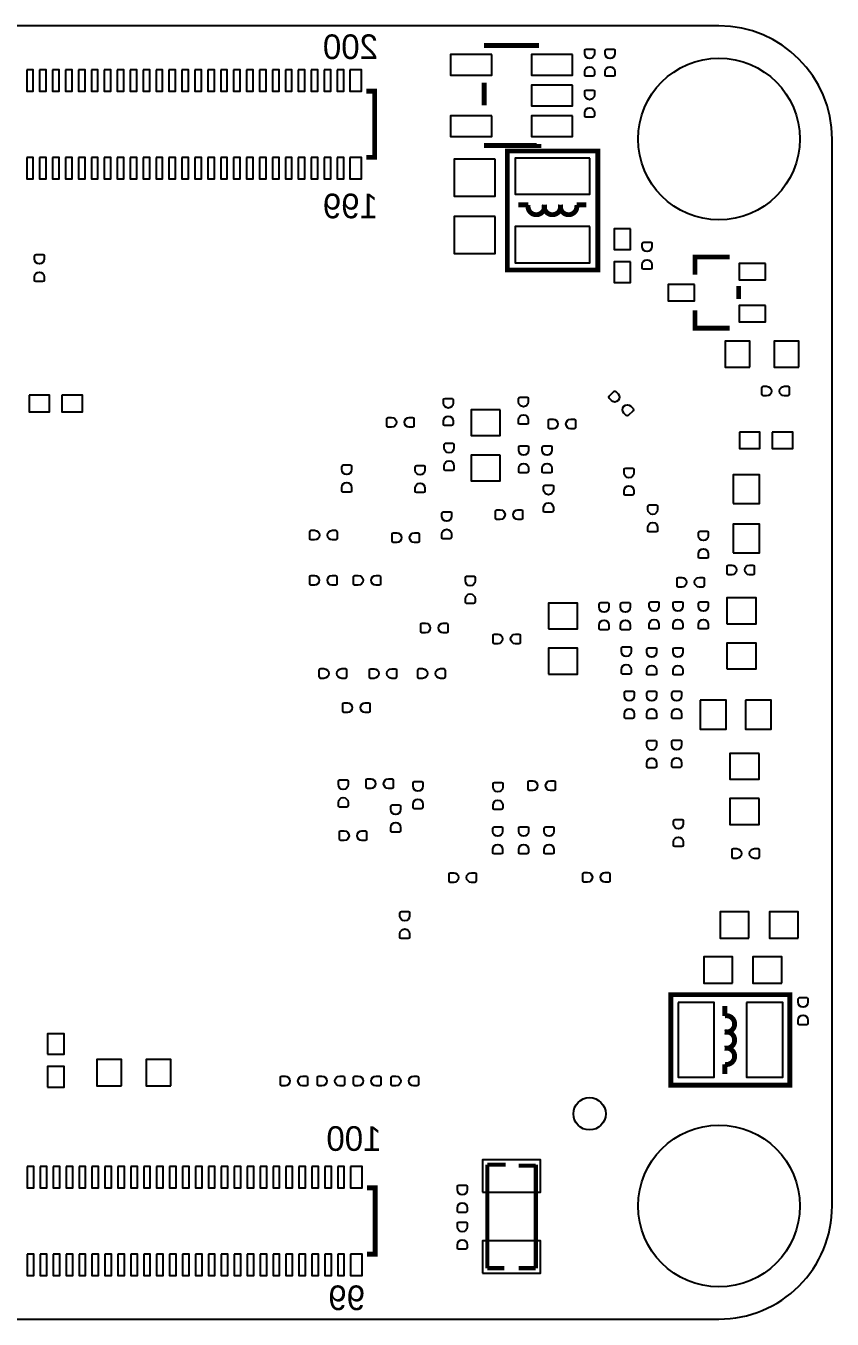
# Model space of a CAD drawing. Extents: x -169 to 241, y -96 to 191.
# Drawn here: x 30.06 to 55, y 0 to 40 of the extents above; entities that cross this region are included whole.
import ezdxf

# ---------------------------------------------------------------- set-up
doc = ezdxf.new("R2010")
doc.units = 0
for name, color, linetype in [('BG_OUTLINE', 2, 'CONTINUOUS'), ('PG_SILKSCREEN_BOTTOM', 3, 'CONTINUOUS'), ('PIN_BOTTOM', 4, 'CONTINUOUS')]:
    doc.layers.add(name, color=color, linetype=linetype)

msp = doc.modelspace()

# ---------------------------------------------------------------- linework, layer by layer
at = {"layer": 'BG_OUTLINE'}
msp.add_lwpolyline([(55.00116, 36.4998, 0.414173), (51.50104, 39.99992), (3.50012, 39.99992, 0.414234), (0, 36.4998), (0, 3.49758, 0.414214), (3.50012, 0), (51.50104, 0, 0.414214), (55.00116, 3.49758)], format="xyb", close=True, dxfattribs=at)
at = {"layer": 'PG_SILKSCREEN_BOTTOM'}
for points, const_width in [([(44.235116, 39.395908), (45.934884, 39.395908)], 0.1524), ([(40.59047, 37.983414), (40.850566, 37.983414), (40.850566, 35.933634), (40.59047, 35.933634)], 0.1524), ([(44.235116, 37.546026), (44.235116, 38.24605)], 0.1524), ([(45.934884, 36.345876), (45.934884, 36.296092), (44.235116, 36.296092)], 0.1524), ([(51.83505, 32.850074), (50.760122, 32.850074), (50.760122, 32.29991)], 0.1524), ([(52.109878, 31.550102), (52.109878, 31.949898)], 0.1524), ([(51.83505, 30.649926), (50.760122, 30.649926), (50.760122, 31.20009)], 0.1524), ([(44.334938, 1.575054), (44.334938, 4.774946)], 0.127), ([(44.334938, 4.774946), (44.904914, 4.774946)], 0.127), ([(45.835062, 4.744974), (45.304202, 4.744974)], 0.127), ([(45.835062, 4.774946), (45.835062, 1.575054)], 0.127), ([(40.609012, 4.061206), (40.869108, 4.061206), (40.869108, 2.011426), (40.609012, 2.011426)], 0.1524), ([(44.334938, 1.575054), (44.865544, 1.575054)], 0.127), ([(45.835062, 1.575054), (45.304202, 1.575054)], 0.127)]:
    msp.add_lwpolyline(points, dxfattribs=dict(at, const_width=const_width))
at = {"layer": 'PG_SILKSCREEN_BOTTOM', "const_width": 0.1524}
for points in [[(44.954952, 32.450024), (44.954952, 36.129976), (47.755048, 36.129976), (47.755048, 32.450024)], [(53.694076, 7.235952), (50.014124, 7.235952), (50.014124, 10.036048), (53.694076, 10.036048)]]:
    msp.add_lwpolyline(points, close=True, dxfattribs=at)
for points in [[(46.099476, 34.46399, -1.219209), (45.59935, 34.46399), (45.299376, 34.46399)], [(46.099476, 34.46399, 1.220343), (46.599348, 34.46399)], [(46.599348, 34.46399, 1.219209), (47.099474, 34.46399), (47.399448, 34.46399)], [(51.68011, 8.880348, 1.219209), (51.68011, 9.380474), (51.68011, 9.680448)], [(51.68011, 8.380476, 1.220343), (51.68011, 8.880348)], [(51.68011, 8.380476, -1.219209), (51.68011, 7.88035), (51.68011, 7.580376)]]:
    msp.add_lwpolyline(points, format="xyb", dxfattribs=at)
at = {"layer": 'PIN_BOTTOM'}
for points in [[(47.347886, 39.137082), (47.347886, 39.238682, -0.375524), (47.3964, 39.2811), (47.6123, 39.2811, -0.365201), (47.648114, 39.238682), (47.648114, 39.137082, -0.999502)], [(47.982886, 39.137082), (47.982886, 39.238682, -0.375524), (48.0314, 39.2811), (48.2473, 39.2811, -0.365201), (48.283114, 39.238682), (48.283114, 39.137082, -0.999502)], [(47.648114, 38.586918), (47.648114, 38.485318, -0.375524), (47.5996, 38.4429), (47.3837, 38.4429, -0.365201), (47.347886, 38.485318), (47.347886, 38.586918, -0.999502)], [(48.283114, 38.586918), (48.283114, 38.485318, -0.375524), (48.2346, 38.4429), (48.0187, 38.4429, -0.365201), (47.982886, 38.485318), (47.982886, 38.586918, -0.999502)], [(47.347886, 37.867082), (47.347886, 37.968682, -0.375524), (47.3964, 38.0111), (47.6123, 38.0111, -0.365201), (47.648114, 37.968682), (47.648114, 37.867082, -0.999502)], [(47.648114, 37.316918), (47.648114, 37.215318, -0.375524), (47.5996, 37.1729), (47.3837, 37.1729, -0.365201), (47.347886, 37.215318), (47.347886, 37.316918, -0.999502)], [(49.125886, 33.168082), (49.125886, 33.269682, -0.375524), (49.1744, 33.3121), (49.3903, 33.3121, -0.365201), (49.426114, 33.269682), (49.426114, 33.168082, -0.999502)], [(30.329886, 32.787082), (30.329886, 32.888682, -0.375524), (30.3784, 32.9311), (30.5943, 32.9311, -0.365201), (30.630114, 32.888682), (30.630114, 32.787082, -0.999502)], [(49.426114, 32.617918), (49.426114, 32.516318, -0.375524), (49.3776, 32.4739), (49.1617, 32.4739, -0.365201), (49.125886, 32.516318), (49.125886, 32.617918, -0.999502)], [(30.630114, 32.236918), (30.630114, 32.135318, -0.375524), (30.5816, 32.0929), (30.3657, 32.0929, -0.365201), (30.329886, 32.135318), (30.329886, 32.236918, -0.999502)], [(52.975764, 28.55214), (52.874164, 28.55214, -0.375524), (52.831746, 28.600654), (52.831746, 28.816554, -0.365201), (52.874164, 28.852368), (52.975764, 28.852368, -0.999502)], [(53.525928, 28.852368), (53.627528, 28.852368, -0.375524), (53.669946, 28.803854), (53.669946, 28.587954, -0.365201), (53.627528, 28.55214), (53.525928, 28.55214, -0.999502)], [(42.979086, 28.329636), (42.979086, 28.431236, -0.375524), (43.0276, 28.473654), (43.2435, 28.473654, -0.365201), (43.279314, 28.431236), (43.279314, 28.329636, -0.999502)], [(45.302932, 28.371546), (45.302932, 28.473146, -0.375524), (45.351446, 28.515564), (45.567346, 28.515564, -0.365201), (45.60316, 28.473146), (45.60316, 28.371546, -0.999502)], [(48.172878, 28.4099), (48.100996, 28.481528, -0.377036), (48.105314, 28.546044), (48.257968, 28.698698, -0.365463), (48.31334, 28.693872), (48.384968, 28.62199, -0.999537)], [(48.77435, 28.232608), (48.846232, 28.16098, -0.377036), (48.841914, 28.096464), (48.68926, 27.94381, -0.365463), (48.633888, 27.948636), (48.56226, 28.020518, -0.999537)], [(41.373044, 27.589734), (41.271444, 27.589734, -0.375524), (41.229026, 27.638248), (41.229026, 27.854148, -0.365201), (41.271444, 27.889962), (41.373044, 27.889962, -0.999502)], [(41.923208, 27.889962), (42.024808, 27.889962, -0.375524), (42.067226, 27.841448), (42.067226, 27.625548, -0.365201), (42.024808, 27.589734), (41.923208, 27.589734, -0.999502)], [(43.279314, 27.779472), (43.279314, 27.677872, -0.375524), (43.2308, 27.635454), (43.0149, 27.635454, -0.365201), (42.979086, 27.677872), (42.979086, 27.779472, -0.999502)], [(45.60316, 27.821382), (45.60316, 27.719782, -0.375524), (45.554646, 27.677364), (45.338746, 27.677364, -0.365201), (45.302932, 27.719782), (45.302932, 27.821382, -0.999502)], [(46.367954, 27.535886), (46.266354, 27.535886, -0.375524), (46.223936, 27.5844), (46.223936, 27.8003, -0.365201), (46.266354, 27.836114), (46.367954, 27.836114, -0.999502)], [(46.918118, 27.836114), (47.019718, 27.836114, -0.375524), (47.062136, 27.7876), (47.062136, 27.5717, -0.365201), (47.019718, 27.535886), (46.918118, 27.535886, -0.999502)], [(43.004232, 26.945336), (43.004232, 27.046936, -0.375524), (43.052746, 27.089354), (43.268646, 27.089354, -0.365201), (43.30446, 27.046936), (43.30446, 26.945336, -0.999502)], [(45.306996, 26.869136), (45.306996, 26.970736, -0.375524), (45.35551, 27.013154), (45.57141, 27.013154, -0.365201), (45.607224, 26.970736), (45.607224, 26.869136, -0.999502)], [(46.033182, 26.869136), (46.033182, 26.970736, -0.375524), (46.081696, 27.013154), (46.297596, 27.013154, -0.365201), (46.33341, 26.970736), (46.33341, 26.869136, -0.999502)], [(39.837868, 26.274522), (39.837868, 26.376122, -0.375524), (39.886382, 26.41854), (40.102282, 26.41854, -0.365201), (40.138096, 26.376122), (40.138096, 26.274522, -0.999502)], [(42.106596, 26.259536), (42.106596, 26.361136, -0.375524), (42.15511, 26.403554), (42.37101, 26.403554, -0.365201), (42.406824, 26.361136), (42.406824, 26.259536, -0.999502)], [(43.30446, 26.395172), (43.30446, 26.293572, -0.375524), (43.255946, 26.251154), (43.040046, 26.251154, -0.365201), (43.004232, 26.293572), (43.004232, 26.395172, -0.999502)], [(45.607224, 26.318972), (45.607224, 26.217372, -0.375524), (45.55871, 26.174954), (45.34281, 26.174954, -0.365201), (45.306996, 26.217372), (45.306996, 26.318972, -0.999502)], [(46.33341, 26.318972), (46.33341, 26.217372, -0.375524), (46.284896, 26.174954), (46.068996, 26.174954, -0.365201), (46.033182, 26.217372), (46.033182, 26.318972, -0.999502)], [(48.566832, 26.174446), (48.566832, 26.276046, -0.375524), (48.615346, 26.318464), (48.831246, 26.318464, -0.365201), (48.86706, 26.276046), (48.86706, 26.174446, -0.999502)], [(40.138096, 25.724358), (40.138096, 25.622758, -0.375524), (40.089582, 25.58034), (39.873682, 25.58034, -0.365201), (39.837868, 25.622758), (39.837868, 25.724358, -0.999502)], [(42.406824, 25.709372), (42.406824, 25.607772, -0.375524), (42.35831, 25.565354), (42.14241, 25.565354, -0.365201), (42.106596, 25.607772), (42.106596, 25.709372, -0.999502)], [(46.077632, 25.649936), (46.077632, 25.751536, -0.375524), (46.126146, 25.793954), (46.342046, 25.793954, -0.365201), (46.37786, 25.751536), (46.37786, 25.649936, -0.999502)], [(48.86706, 25.624282), (48.86706, 25.522682, -0.375524), (48.818546, 25.480264), (48.602646, 25.480264, -0.365201), (48.566832, 25.522682), (48.566832, 25.624282, -0.999502)], [(46.37786, 25.099772), (46.37786, 24.998172, -0.375524), (46.329346, 24.955754), (46.113446, 24.955754, -0.365201), (46.077632, 24.998172), (46.077632, 25.099772, -0.999502)], [(42.928032, 24.828246), (42.928032, 24.929846, -0.375524), (42.976546, 24.972264), (43.192446, 24.972264, -0.365201), (43.22826, 24.929846), (43.22826, 24.828246, -0.999502)], [(44.733464, 24.73325), (44.631864, 24.73325, -0.375524), (44.589446, 24.781764), (44.589446, 24.997664, -0.365201), (44.631864, 25.033478), (44.733464, 25.033478, -0.999502)], [(45.283628, 25.033478), (45.385228, 25.033478, -0.375524), (45.427646, 24.984964), (45.427646, 24.769064, -0.365201), (45.385228, 24.73325), (45.283628, 24.73325, -0.999502)], [(49.303432, 25.040336), (49.303432, 25.141936, -0.375524), (49.351946, 25.184354), (49.567846, 25.184354, -0.365201), (49.60366, 25.141936), (49.60366, 25.040336, -0.999502)], [(43.22826, 24.278082), (43.22826, 24.176482, -0.375524), (43.179746, 24.134064), (42.963846, 24.134064, -0.365201), (42.928032, 24.176482), (42.928032, 24.278082, -0.999502)], [(49.60366, 24.490172), (49.60366, 24.388572, -0.375524), (49.555146, 24.346154), (49.339246, 24.346154, -0.365201), (49.303432, 24.388572), (49.303432, 24.490172, -0.999502)], [(38.993064, 24.09825), (38.891464, 24.09825, -0.375524), (38.849046, 24.146764), (38.849046, 24.362664, -0.365201), (38.891464, 24.398478), (38.993064, 24.398478, -0.999502)], [(39.543228, 24.398478), (39.644828, 24.398478, -0.375524), (39.687246, 24.349964), (39.687246, 24.134064, -0.365201), (39.644828, 24.09825), (39.543228, 24.09825, -0.999502)], [(41.533318, 24.020272), (41.431718, 24.020272, -0.375524), (41.3893, 24.068786), (41.3893, 24.284686, -0.365201), (41.431718, 24.3205), (41.533318, 24.3205, -0.999502)], [(42.083482, 24.3205), (42.185082, 24.3205, -0.375524), (42.2275, 24.271986), (42.2275, 24.056086, -0.365201), (42.185082, 24.020272), (42.083482, 24.020272, -0.999502)], [(50.869596, 24.227536), (50.869596, 24.329136, -0.375524), (50.91811, 24.371554), (51.13401, 24.371554, -0.365201), (51.169824, 24.329136), (51.169824, 24.227536, -0.999502)], [(51.169824, 23.677372), (51.169824, 23.575772, -0.375524), (51.12131, 23.533354), (50.90541, 23.533354, -0.365201), (50.869596, 23.575772), (50.869596, 23.677372, -0.999502)], [(51.896518, 23.02383), (51.794918, 23.02383, -0.375524), (51.7525, 23.072344), (51.7525, 23.288244, -0.365201), (51.794918, 23.324058), (51.896518, 23.324058, -0.999502)], [(52.446682, 23.324058), (52.548282, 23.324058, -0.375524), (52.5907, 23.275544), (52.5907, 23.059644, -0.365201), (52.548282, 23.02383), (52.446682, 23.02383, -0.999502)], [(38.987222, 22.701504), (38.885622, 22.701504, -0.375524), (38.843204, 22.750018), (38.843204, 22.965918, -0.365201), (38.885622, 23.001732), (38.987222, 23.001732, -0.999502)], [(39.537386, 23.001732), (39.638986, 23.001732, -0.375524), (39.681404, 22.953218), (39.681404, 22.737318, -0.365201), (39.638986, 22.701504), (39.537386, 22.701504, -0.999502)], [(40.342312, 22.701504), (40.240712, 22.701504, -0.375524), (40.198294, 22.750018), (40.198294, 22.965918, -0.365201), (40.240712, 23.001732), (40.342312, 23.001732, -0.999502)], [(40.892476, 23.001732), (40.994076, 23.001732, -0.375524), (41.036494, 22.953218), (41.036494, 22.737318, -0.365201), (40.994076, 22.701504), (40.892476, 22.701504, -0.999502)], [(43.655996, 22.830536), (43.655996, 22.932136, -0.375524), (43.70451, 22.974554), (43.92041, 22.974554, -0.365201), (43.956224, 22.932136), (43.956224, 22.830536, -0.999502)], [(50.347118, 22.64283), (50.245518, 22.64283, -0.375524), (50.2031, 22.691344), (50.2031, 22.907244, -0.365201), (50.245518, 22.943058), (50.347118, 22.943058, -0.999502)], [(50.897282, 22.943058), (50.998882, 22.943058, -0.375524), (51.0413, 22.894544), (51.0413, 22.678644, -0.365201), (50.998882, 22.64283), (50.897282, 22.64283, -0.999502)], [(43.956224, 22.280372), (43.956224, 22.178772, -0.375524), (43.90771, 22.136354), (43.69181, 22.136354, -0.365201), (43.655996, 22.178772), (43.655996, 22.280372, -0.999502)], [(47.796196, 22.017736), (47.796196, 22.119336, -0.375524), (47.84471, 22.161754), (48.06061, 22.161754, -0.365201), (48.096424, 22.119336), (48.096424, 22.017736, -0.999502)], [(48.456596, 22.017736), (48.456596, 22.119336, -0.375524), (48.50511, 22.161754), (48.72101, 22.161754, -0.365201), (48.756824, 22.119336), (48.756824, 22.017736, -0.999502)], [(49.345596, 22.043136), (49.345596, 22.144736, -0.375524), (49.39411, 22.187154), (49.61001, 22.187154, -0.365201), (49.645824, 22.144736), (49.645824, 22.043136, -0.999502)], [(50.082196, 22.043136), (50.082196, 22.144736, -0.375524), (50.13071, 22.187154), (50.34661, 22.187154, -0.365201), (50.382424, 22.144736), (50.382424, 22.043136, -0.999502)], [(50.869596, 22.043136), (50.869596, 22.144736, -0.375524), (50.91811, 22.187154), (51.13401, 22.187154, -0.365201), (51.169824, 22.144736), (51.169824, 22.043136, -0.999502)], [(48.096424, 21.467572), (48.096424, 21.365972, -0.375524), (48.04791, 21.323554), (47.83201, 21.323554, -0.365201), (47.796196, 21.365972), (47.796196, 21.467572, -0.999502)], [(48.756824, 21.467572), (48.756824, 21.365972, -0.375524), (48.70831, 21.323554), (48.49241, 21.323554, -0.365201), (48.456596, 21.365972), (48.456596, 21.467572, -0.999502)], [(49.645824, 21.492972), (49.645824, 21.391372, -0.375524), (49.59731, 21.348954), (49.38141, 21.348954, -0.365201), (49.345596, 21.391372), (49.345596, 21.492972, -0.999502)], [(50.382424, 21.492972), (50.382424, 21.391372, -0.375524), (50.33391, 21.348954), (50.11801, 21.348954, -0.365201), (50.082196, 21.391372), (50.082196, 21.492972, -0.999502)], [(51.169824, 21.492972), (51.169824, 21.391372, -0.375524), (51.12131, 21.348954), (50.90541, 21.348954, -0.365201), (50.869596, 21.391372), (50.869596, 21.492972, -0.999502)], [(42.422064, 21.22678), (42.320464, 21.22678, -0.375524), (42.278046, 21.275294), (42.278046, 21.491194, -0.365201), (42.320464, 21.527008), (42.422064, 21.527008, -0.999502)], [(42.972228, 21.527008), (43.073828, 21.527008, -0.375524), (43.116246, 21.478494), (43.116246, 21.262594, -0.365201), (43.073828, 21.22678), (42.972228, 21.22678, -0.999502)], [(44.657518, 20.89023), (44.555918, 20.89023, -0.375524), (44.5135, 20.938744), (44.5135, 21.154644, -0.365201), (44.555918, 21.190458), (44.657518, 21.190458, -0.999502)], [(45.207682, 21.190458), (45.309282, 21.190458, -0.375524), (45.3517, 21.141944), (45.3517, 20.926044, -0.365201), (45.309282, 20.89023), (45.207682, 20.89023, -0.999502)], [(48.481996, 20.646136), (48.481996, 20.747736, -0.375524), (48.53051, 20.790154), (48.74641, 20.790154, -0.365201), (48.782224, 20.747736), (48.782224, 20.646136, -0.999502)], [(49.269396, 20.620736), (49.269396, 20.722336, -0.375524), (49.31791, 20.764754), (49.53381, 20.764754, -0.365201), (49.569624, 20.722336), (49.569624, 20.620736, -0.999502)], [(50.082196, 20.620736), (50.082196, 20.722336, -0.375524), (50.13071, 20.764754), (50.34661, 20.764754, -0.365201), (50.382424, 20.722336), (50.382424, 20.620736, -0.999502)], [(39.282624, 19.81835), (39.181024, 19.81835, -0.375524), (39.138606, 19.866864), (39.138606, 20.082764, -0.365201), (39.181024, 20.118578), (39.282624, 20.118578, -0.999502)], [(39.832788, 20.118578), (39.934388, 20.118578, -0.375524), (39.976806, 20.070064), (39.976806, 19.854164, -0.365201), (39.934388, 19.81835), (39.832788, 19.81835, -0.999502)], [(40.830754, 19.818096), (40.729154, 19.818096, -0.375524), (40.686736, 19.86661), (40.686736, 20.08251, -0.365201), (40.729154, 20.118324), (40.830754, 20.118324, -0.999502)], [(41.380918, 20.118324), (41.482518, 20.118324, -0.375524), (41.524936, 20.06981), (41.524936, 19.85391, -0.365201), (41.482518, 19.818096), (41.380918, 19.818096, -0.999502)], [(42.333164, 19.81835), (42.231564, 19.81835, -0.375524), (42.189146, 19.866864), (42.189146, 20.082764, -0.365201), (42.231564, 20.118578), (42.333164, 20.118578, -0.999502)], [(42.883328, 20.118578), (42.984928, 20.118578, -0.375524), (43.027346, 20.070064), (43.027346, 19.854164, -0.365201), (42.984928, 19.81835), (42.883328, 19.81835, -0.999502)], [(48.782224, 20.095972), (48.782224, 19.994372, -0.375524), (48.73371, 19.951954), (48.51781, 19.951954, -0.365201), (48.481996, 19.994372), (48.481996, 20.095972, -0.999502)], [(49.569624, 20.070572), (49.569624, 19.968972, -0.375524), (49.52111, 19.926554), (49.30521, 19.926554, -0.365201), (49.269396, 19.968972), (49.269396, 20.070572, -0.999502)], [(50.382424, 20.070572), (50.382424, 19.968972, -0.375524), (50.33391, 19.926554), (50.11801, 19.926554, -0.365201), (50.082196, 19.968972), (50.082196, 20.070572, -0.999502)], [(48.575722, 19.274282), (48.575722, 19.375882, -0.375524), (48.624236, 19.4183), (48.840136, 19.4183, -0.365201), (48.87595, 19.375882), (48.87595, 19.274282, -0.999502)], [(49.269396, 19.274282), (49.269396, 19.375882, -0.375524), (49.31791, 19.4183), (49.53381, 19.4183, -0.365201), (49.569624, 19.375882), (49.569624, 19.274282, -0.999502)], [(50.044096, 19.274282), (50.044096, 19.375882, -0.375524), (50.09261, 19.4183), (50.30851, 19.4183, -0.365201), (50.344324, 19.375882), (50.344324, 19.274282, -0.999502)], [(40.009064, 18.76425), (39.907464, 18.76425, -0.375524), (39.865046, 18.812764), (39.865046, 19.028664, -0.365201), (39.907464, 19.064478), (40.009064, 19.064478, -0.999502)], [(40.559228, 19.064478), (40.660828, 19.064478, -0.375524), (40.703246, 19.015964), (40.703246, 18.800064, -0.365201), (40.660828, 18.76425), (40.559228, 18.76425, -0.999502)], [(48.87595, 18.724118), (48.87595, 18.622518, -0.375524), (48.827436, 18.5801), (48.611536, 18.5801, -0.365201), (48.575722, 18.622518), (48.575722, 18.724118, -0.999502)], [(49.569624, 18.724118), (49.569624, 18.622518, -0.375524), (49.52111, 18.5801), (49.30521, 18.5801, -0.365201), (49.269396, 18.622518), (49.269396, 18.724118, -0.999502)], [(50.344324, 18.724118), (50.344324, 18.622518, -0.375524), (50.29581, 18.5801), (50.07991, 18.5801, -0.365201), (50.044096, 18.622518), (50.044096, 18.724118, -0.999502)], [(49.269396, 17.750536), (49.269396, 17.852136, -0.375524), (49.31791, 17.894554), (49.53381, 17.894554, -0.365201), (49.569624, 17.852136), (49.569624, 17.750536, -0.999502)], [(50.040286, 17.759426), (50.040286, 17.861026, -0.375524), (50.0888, 17.903444), (50.3047, 17.903444, -0.365201), (50.340514, 17.861026), (50.340514, 17.759426, -0.999502)], [(49.569624, 17.200372), (49.569624, 17.098772, -0.375524), (49.52111, 17.056354), (49.30521, 17.056354, -0.365201), (49.269396, 17.098772), (49.269396, 17.200372, -0.999502)], [(50.340514, 17.209262), (50.340514, 17.107662, -0.375524), (50.292, 17.065244), (50.0761, 17.065244, -0.365201), (50.040286, 17.107662), (50.040286, 17.209262, -0.999502)], [(39.727632, 16.531336), (39.727632, 16.632936, -0.375524), (39.776146, 16.675354), (39.992046, 16.675354, -0.365201), (40.02786, 16.632936), (40.02786, 16.531336, -0.999502)], [(40.729154, 16.410686), (40.627554, 16.410686, -0.375524), (40.585136, 16.4592), (40.585136, 16.6751, -0.365201), (40.627554, 16.710914), (40.729154, 16.710914, -0.999502)], [(41.279318, 16.710914), (41.380918, 16.710914, -0.375524), (41.423336, 16.6624), (41.423336, 16.4465, -0.365201), (41.380918, 16.410686), (41.279318, 16.410686, -0.999502)], [(42.039032, 16.480536), (42.039032, 16.582136, -0.375524), (42.087546, 16.624554), (42.303446, 16.624554, -0.365201), (42.33926, 16.582136), (42.33926, 16.480536, -0.999502)], [(44.511722, 16.454882), (44.511722, 16.556482, -0.375524), (44.560236, 16.5989), (44.776136, 16.5989, -0.365201), (44.81195, 16.556482), (44.81195, 16.454882, -0.999502)], [(45.739304, 16.35125), (45.637704, 16.35125, -0.375524), (45.595286, 16.399764), (45.595286, 16.615664, -0.365201), (45.637704, 16.651478), (45.739304, 16.651478, -0.999502)], [(46.289468, 16.651478), (46.391068, 16.651478, -0.375524), (46.433486, 16.602964), (46.433486, 16.387064, -0.365201), (46.391068, 16.35125), (46.289468, 16.35125, -0.999502)], [(40.02786, 15.981172), (40.02786, 15.879572, -0.375524), (39.979346, 15.837154), (39.763446, 15.837154, -0.365201), (39.727632, 15.879572), (39.727632, 15.981172, -0.999502)], [(42.33926, 15.930372), (42.33926, 15.828772, -0.375524), (42.290746, 15.786354), (42.074846, 15.786354, -0.365201), (42.039032, 15.828772), (42.039032, 15.930372, -0.999502)], [(44.81195, 15.904718), (44.81195, 15.803118, -0.375524), (44.763436, 15.7607), (44.547536, 15.7607, -0.365201), (44.511722, 15.803118), (44.511722, 15.904718, -0.999502)], [(41.353232, 15.760446), (41.353232, 15.862046, -0.375524), (41.401746, 15.904464), (41.617646, 15.904464, -0.365201), (41.65346, 15.862046), (41.65346, 15.760446, -0.999502)], [(41.65346, 15.210282), (41.65346, 15.108682, -0.375524), (41.604946, 15.066264), (41.389046, 15.066264, -0.365201), (41.353232, 15.108682), (41.353232, 15.210282, -0.999502)], [(44.506896, 15.083536), (44.506896, 15.185136, -0.375524), (44.55541, 15.227554), (44.77131, 15.227554, -0.365201), (44.807124, 15.185136), (44.807124, 15.083536, -0.999502)], [(45.306996, 15.083536), (45.306996, 15.185136, -0.375524), (45.35551, 15.227554), (45.57141, 15.227554, -0.365201), (45.607224, 15.185136), (45.607224, 15.083536, -0.999502)], [(46.094396, 15.083536), (46.094396, 15.185136, -0.375524), (46.14291, 15.227554), (46.35881, 15.227554, -0.365201), (46.394624, 15.185136), (46.394624, 15.083536, -0.999502)], [(50.096928, 15.312136), (50.096928, 15.413736, -0.375524), (50.145442, 15.456154), (50.361342, 15.456154, -0.365201), (50.397156, 15.413736), (50.397156, 15.312136, -0.999502)], [(39.907464, 14.80185), (39.805864, 14.80185, -0.375524), (39.763446, 14.850364), (39.763446, 15.066264, -0.365201), (39.805864, 15.102078), (39.907464, 15.102078, -0.999502)], [(40.457628, 15.102078), (40.559228, 15.102078, -0.375524), (40.601646, 15.053564), (40.601646, 14.837664, -0.365201), (40.559228, 14.80185), (40.457628, 14.80185, -0.999502)], [(50.397156, 14.761972), (50.397156, 14.660372, -0.375524), (50.348642, 14.617954), (50.132742, 14.617954, -0.365201), (50.096928, 14.660372), (50.096928, 14.761972, -0.999502)], [(44.807124, 14.533372), (44.807124, 14.431772, -0.375524), (44.75861, 14.389354), (44.54271, 14.389354, -0.365201), (44.506896, 14.431772), (44.506896, 14.533372, -0.999502)], [(45.607224, 14.533372), (45.607224, 14.431772, -0.375524), (45.55871, 14.389354), (45.34281, 14.389354, -0.365201), (45.306996, 14.431772), (45.306996, 14.533372, -0.999502)], [(46.394624, 14.533372), (46.394624, 14.431772, -0.375524), (46.34611, 14.389354), (46.13021, 14.389354, -0.365201), (46.094396, 14.431772), (46.094396, 14.533372, -0.999502)], [(52.048664, 14.25194), (51.947064, 14.25194, -0.375524), (51.904646, 14.300454), (51.904646, 14.516354, -0.365201), (51.947064, 14.552168), (52.048664, 14.552168, -0.999502)], [(52.598828, 14.552168), (52.700428, 14.552168, -0.375524), (52.742846, 14.503654), (52.742846, 14.287754, -0.365201), (52.700428, 14.25194), (52.598828, 14.25194, -0.999502)], [(43.294808, 13.507974), (43.193208, 13.507974, -0.375524), (43.15079, 13.556488), (43.15079, 13.772388, -0.365201), (43.193208, 13.808202), (43.294808, 13.808202, -0.999502)], [(43.844972, 13.808202), (43.946572, 13.808202, -0.375524), (43.98899, 13.759688), (43.98899, 13.543788, -0.365201), (43.946572, 13.507974), (43.844972, 13.507974, -0.999502)], [(47.434754, 13.515086), (47.333154, 13.515086, -0.375524), (47.290736, 13.5636), (47.290736, 13.7795, -0.365201), (47.333154, 13.815314), (47.434754, 13.815314, -0.999502)], [(47.984918, 13.815314), (48.086518, 13.815314, -0.375524), (48.128936, 13.7668), (48.128936, 13.5509, -0.365201), (48.086518, 13.515086), (47.984918, 13.515086, -0.999502)], [(41.632632, 12.467336), (41.632632, 12.568936, -0.375524), (41.681146, 12.611354), (41.897046, 12.611354, -0.365201), (41.93286, 12.568936), (41.93286, 12.467336, -0.999502)], [(41.93286, 11.917172), (41.93286, 11.815572, -0.375524), (41.884346, 11.773154), (41.668446, 11.773154, -0.365201), (41.632632, 11.815572), (41.632632, 11.917172, -0.999502)], [(53.951886, 9.800082), (53.951886, 9.901682, -0.375524), (54.0004, 9.9441), (54.2163, 9.9441, -0.365201), (54.252114, 9.901682), (54.252114, 9.800082, -0.999502)], [(54.252114, 9.249918), (54.252114, 9.148318, -0.375524), (54.2036, 9.1059), (53.9877, 9.1059, -0.365201), (53.951886, 9.148318), (53.951886, 9.249918, -0.999502)], [(38.078918, 7.215886), (37.977318, 7.215886, -0.375524), (37.9349, 7.2644), (37.9349, 7.4803, -0.365201), (37.977318, 7.516114), (38.078918, 7.516114, -0.999502)], [(38.629082, 7.516114), (38.730682, 7.516114, -0.375524), (38.7731, 7.4676), (38.7731, 7.2517, -0.365201), (38.730682, 7.215886), (38.629082, 7.215886, -0.999502)], [(39.221918, 7.215886), (39.120318, 7.215886, -0.375524), (39.0779, 7.2644), (39.0779, 7.4803, -0.365201), (39.120318, 7.516114), (39.221918, 7.516114, -0.999502)], [(39.772082, 7.516114), (39.873682, 7.516114, -0.375524), (39.9161, 7.4676), (39.9161, 7.2517, -0.365201), (39.873682, 7.215886), (39.772082, 7.215886, -0.999502)], [(40.343836, 7.215886), (40.242236, 7.215886, -0.375524), (40.199818, 7.2644), (40.199818, 7.4803, -0.365201), (40.242236, 7.516114), (40.343836, 7.516114, -0.999502)], [(40.894, 7.516114), (40.9956, 7.516114, -0.375524), (41.038018, 7.4676), (41.038018, 7.2517, -0.365201), (40.9956, 7.215886), (40.894, 7.215886, -0.999502)], [(41.507918, 7.215886), (41.406318, 7.215886, -0.375524), (41.3639, 7.2644), (41.3639, 7.4803, -0.365201), (41.406318, 7.516114), (41.507918, 7.516114, -0.999502)], [(42.058082, 7.516114), (42.159682, 7.516114, -0.375524), (42.2021, 7.4676), (42.2021, 7.2517, -0.365201), (42.159682, 7.215886), (42.058082, 7.215886, -0.999502)], [(43.410886, 3.996182), (43.410886, 4.097782, -0.375524), (43.4594, 4.1402), (43.6753, 4.1402, -0.365201), (43.711114, 4.097782), (43.711114, 3.996182, -0.999502)], [(43.711114, 3.446018), (43.711114, 3.344418, -0.375524), (43.6626, 3.302), (43.4467, 3.302, -0.365201), (43.410886, 3.344418), (43.410886, 3.446018, -0.999502)], [(43.410886, 2.853182), (43.410886, 2.954782, -0.375524), (43.4594, 2.9972), (43.6753, 2.9972, -0.365201), (43.711114, 2.954782), (43.711114, 2.853182, -0.999502)], [(43.711114, 2.303018), (43.711114, 2.201418, -0.375524), (43.6626, 2.159), (43.4467, 2.159, -0.365201), (43.410886, 2.201418), (43.410886, 2.303018, -0.999502)]]:
    msp.add_lwpolyline(points, format="xyb", close=True, dxfattribs=at)
for points in [[(44.470066, 39.11346), (43.200066, 39.11346), (43.200066, 38.47846), (44.470066, 38.47846)], [(46.969934, 39.11346), (45.699934, 39.11346), (45.699934, 38.47846), (46.969934, 38.47846)], [(30.08884, 38.643814), (30.08884, 37.983414), (30.29204, 37.983414), (30.29204, 38.643814)], [(30.48889, 38.643814), (30.48889, 37.983414), (30.69209, 37.983414), (30.69209, 38.643814)], [(30.88894, 38.643814), (30.88894, 37.983414), (31.09214, 37.983414), (31.09214, 38.643814)], [(31.28899, 38.643814), (31.28899, 37.983414), (31.49219, 37.983414), (31.49219, 38.643814)], [(31.68904, 38.643814), (31.68904, 37.983414), (31.89224, 37.983414), (31.89224, 38.643814)], [(32.088836, 38.643814), (32.088836, 37.983414), (32.292036, 37.983414), (32.292036, 38.643814)], [(32.488886, 38.643814), (32.488886, 37.983414), (32.692086, 37.983414), (32.692086, 38.643814)], [(32.888936, 38.643814), (32.888936, 37.983414), (33.092136, 37.983414), (33.092136, 38.643814)], [(33.288986, 38.643814), (33.288986, 37.983414), (33.492186, 37.983414), (33.492186, 38.643814)], [(33.689036, 38.643814), (33.689036, 37.983414), (33.892236, 37.983414), (33.892236, 38.643814)], [(34.088832, 38.643814), (34.088832, 37.983414), (34.292032, 37.983414), (34.292032, 38.643814)], [(34.488882, 38.643814), (34.488882, 37.983414), (34.692082, 37.983414), (34.692082, 38.643814)], [(34.888932, 38.643814), (34.888932, 37.983414), (35.092132, 37.983414), (35.092132, 38.643814)], [(35.288982, 38.643814), (35.288982, 37.983414), (35.492182, 37.983414), (35.492182, 38.643814)], [(35.689032, 38.643814), (35.689032, 37.983414), (35.892232, 37.983414), (35.892232, 38.643814)], [(36.088828, 38.643814), (36.088828, 37.983414), (36.292028, 37.983414), (36.292028, 38.643814)], [(36.488878, 38.643814), (36.488878, 37.983414), (36.692078, 37.983414), (36.692078, 38.643814)], [(36.888928, 38.643814), (36.888928, 37.983414), (37.092128, 37.983414), (37.092128, 38.643814)], [(37.288978, 38.643814), (37.288978, 37.983414), (37.492178, 37.983414), (37.492178, 38.643814)], [(37.689028, 38.643814), (37.689028, 37.983414), (37.892228, 37.983414), (37.892228, 38.643814)], [(38.088824, 38.643814), (38.088824, 37.983414), (38.292024, 37.983414), (38.292024, 38.643814)], [(38.488874, 38.643814), (38.488874, 37.983414), (38.692074, 37.983414), (38.692074, 38.643814)], [(38.888924, 38.643814), (38.888924, 37.983414), (39.092124, 37.983414), (39.092124, 38.643814)], [(39.288974, 38.643814), (39.288974, 37.983414), (39.492174, 37.983414), (39.492174, 38.643814)], [(39.689024, 38.643814), (39.689024, 37.983414), (39.892224, 37.983414), (39.892224, 38.643814)], [(40.087804, 38.643814), (40.087804, 37.983414), (40.443404, 37.983414), (40.443404, 38.643814)], [(46.969934, 38.1635), (45.699934, 38.1635), (45.699934, 37.5285), (46.969934, 37.5285)], [(44.470066, 37.21354), (43.200066, 37.21354), (43.200066, 36.57854), (44.470066, 36.57854)], [(46.969934, 37.21354), (45.699934, 37.21354), (45.699934, 36.57854), (46.969934, 36.57854)], [(30.08884, 35.933634), (30.08884, 35.273234), (30.29204, 35.273234), (30.29204, 35.933634)], [(30.48889, 35.933634), (30.48889, 35.273234), (30.69209, 35.273234), (30.69209, 35.933634)], [(30.88894, 35.933634), (30.88894, 35.273234), (31.09214, 35.273234), (31.09214, 35.933634)], [(31.28899, 35.933634), (31.28899, 35.273234), (31.49219, 35.273234), (31.49219, 35.933634)], [(31.68904, 35.933634), (31.68904, 35.273234), (31.89224, 35.273234), (31.89224, 35.933634)], [(32.088836, 35.933634), (32.088836, 35.273234), (32.292036, 35.273234), (32.292036, 35.933634)], [(32.488886, 35.933634), (32.488886, 35.273234), (32.692086, 35.273234), (32.692086, 35.933634)], [(32.888936, 35.933634), (32.888936, 35.273234), (33.092136, 35.273234), (33.092136, 35.933634)], [(33.288986, 35.933634), (33.288986, 35.273234), (33.492186, 35.273234), (33.492186, 35.933634)], [(33.689036, 35.933634), (33.689036, 35.273234), (33.892236, 35.273234), (33.892236, 35.933634)], [(34.088832, 35.933634), (34.088832, 35.273234), (34.292032, 35.273234), (34.292032, 35.933634)], [(34.488882, 35.933634), (34.488882, 35.273234), (34.692082, 35.273234), (34.692082, 35.933634)], [(34.888932, 35.933634), (34.888932, 35.273234), (35.092132, 35.273234), (35.092132, 35.933634)], [(35.288982, 35.933634), (35.288982, 35.273234), (35.492182, 35.273234), (35.492182, 35.933634)], [(35.689032, 35.933634), (35.689032, 35.273234), (35.892232, 35.273234), (35.892232, 35.933634)], [(36.088828, 35.933634), (36.088828, 35.273234), (36.292028, 35.273234), (36.292028, 35.933634)], [(36.488878, 35.933634), (36.488878, 35.273234), (36.692078, 35.273234), (36.692078, 35.933634)], [(36.888928, 35.933634), (36.888928, 35.273234), (37.092128, 35.273234), (37.092128, 35.933634)], [(37.288978, 35.933634), (37.288978, 35.273234), (37.492178, 35.273234), (37.492178, 35.933634)], [(37.689028, 35.933634), (37.689028, 35.273234), (37.892228, 35.273234), (37.892228, 35.933634)], [(38.088824, 35.933634), (38.088824, 35.273234), (38.292024, 35.273234), (38.292024, 35.933634)], [(38.488874, 35.933634), (38.488874, 35.273234), (38.692074, 35.273234), (38.692074, 35.933634)], [(38.888924, 35.933634), (38.888924, 35.273234), (39.092124, 35.273234), (39.092124, 35.933634)], [(39.288974, 35.933634), (39.288974, 35.273234), (39.492174, 35.273234), (39.492174, 35.933634)], [(39.689024, 35.933634), (39.689024, 35.273234), (39.892224, 35.273234), (39.892224, 35.933634)], [(40.087804, 35.933634), (40.087804, 35.273234), (40.443404, 35.273234), (40.443404, 35.933634)], [(44.577, 35.8775), (43.307, 35.8775), (43.307, 34.7345), (44.577, 34.7345)], [(47.5107, 35.907726), (45.1993, 35.907726), (45.1993, 34.790126), (47.5107, 34.790126)], [(44.577, 34.0995), (43.307, 34.0995), (43.307, 32.9565), (44.577, 32.9565)], [(47.5107, 33.789874), (45.1993, 33.789874), (45.1993, 32.672274), (47.5107, 32.672274)], [(48.768, 33.7185), (48.26, 33.7185), (48.26, 33.0835), (48.768, 33.0835)], [(48.768, 32.7025), (48.26, 32.7025), (48.26, 32.0675), (48.768, 32.0675)], [(52.941474, 32.653986), (52.128674, 32.653986), (52.128674, 32.145986), (52.941474, 32.145986)], [(50.741326, 32.004), (49.928526, 32.004), (49.928526, 31.496), (50.741326, 31.496)], [(52.941474, 31.354014), (52.128674, 31.354014), (52.128674, 30.846014), (52.941474, 30.846014)], [(52.451, 29.4386), (52.451, 30.2514), (51.689, 30.2514), (51.689, 29.4386)], [(53.975, 29.4386), (53.975, 30.2514), (53.213, 30.2514), (53.213, 29.4386)], [(30.1625, 28.575), (30.1625, 28.067), (30.7975, 28.067), (30.7975, 28.575)], [(31.1785, 28.575), (31.1785, 28.067), (31.8135, 28.067), (31.8135, 28.575)], [(44.730797, 28.12542), (43.830875, 28.12542), (43.830875, 27.32532), (44.730797, 27.32532)], [(52.133246, 27.432254), (52.133246, 26.924254), (52.768246, 26.924254), (52.768246, 27.432254)], [(53.149246, 27.432254), (53.149246, 26.924254), (53.784246, 26.924254), (53.784246, 27.432254)], [(44.730797, 26.725372), (43.830875, 26.725372), (43.830875, 25.925272), (44.730797, 25.925272)], [(51.942746, 25.22601), (52.755546, 25.22601), (52.755546, 26.11501), (51.942746, 26.11501)], [(51.942746, 23.70201), (52.755546, 23.70201), (52.755546, 24.59101), (51.942746, 24.59101)], [(46.226349, 21.349208), (47.126271, 21.349208), (47.126271, 22.149308), (46.226349, 22.149308)], [(51.746785, 21.509228), (52.646707, 21.509228), (52.646707, 22.309328), (51.746785, 22.309328)], [(51.746785, 20.10918), (52.646707, 20.10918), (52.646707, 20.90928), (51.746785, 20.90928)], [(46.226349, 19.94916), (47.126271, 19.94916), (47.126271, 20.74926), (46.226349, 20.74926)], [(50.918872, 19.144615), (50.918872, 18.244693), (51.718972, 18.244693), (51.718972, 19.144615)], [(52.31892, 19.144615), (52.31892, 18.244693), (53.11902, 18.244693), (53.11902, 19.144615)], [(52.739671, 17.499838), (51.839749, 17.499838), (51.839749, 16.699738), (52.739671, 16.699738)], [(52.739671, 16.09979), (51.839749, 16.09979), (51.839749, 15.29969), (52.739671, 15.29969)], [(52.425346, 11.785854), (52.425346, 12.598654), (51.536346, 12.598654), (51.536346, 11.785854)], [(53.949346, 11.785854), (53.949346, 12.598654), (53.060346, 12.598654), (53.060346, 11.785854)], [(51.9176, 10.3886), (51.9176, 11.2014), (51.0286, 11.2014), (51.0286, 10.3886)], [(53.4416, 10.3886), (53.4416, 11.2014), (52.5526, 11.2014), (52.5526, 10.3886)], [(50.236374, 9.7917), (50.236374, 7.4803), (51.353974, 7.4803), (51.353974, 9.7917)], [(52.354226, 9.7917), (52.354226, 7.4803), (53.471826, 7.4803), (53.471826, 9.7917)], [(30.734, 8.1915), (31.242, 8.1915), (31.242, 8.8265), (30.734, 8.8265)], [(33.02, 7.2136), (33.02, 8.0264), (32.258, 8.0264), (32.258, 7.2136)], [(34.544, 7.2136), (34.544, 8.0264), (33.782, 8.0264), (33.782, 7.2136)], [(30.734, 7.1755), (31.242, 7.1755), (31.242, 7.8105), (30.734, 7.8105)], [(44.184951, 3.924935), (45.985049, 3.924935), (45.985049, 4.924933), (44.184951, 4.924933)], [(30.107382, 4.721606), (30.107382, 4.061206), (30.310582, 4.061206), (30.310582, 4.721606)], [(30.507432, 4.721606), (30.507432, 4.061206), (30.710632, 4.061206), (30.710632, 4.721606)], [(30.907482, 4.721606), (30.907482, 4.061206), (31.110682, 4.061206), (31.110682, 4.721606)], [(31.307532, 4.721606), (31.307532, 4.061206), (31.510732, 4.061206), (31.510732, 4.721606)], [(31.707582, 4.721606), (31.707582, 4.061206), (31.910782, 4.061206), (31.910782, 4.721606)], [(32.107378, 4.721606), (32.107378, 4.061206), (32.310578, 4.061206), (32.310578, 4.721606)], [(32.507428, 4.721606), (32.507428, 4.061206), (32.710628, 4.061206), (32.710628, 4.721606)], [(32.907478, 4.721606), (32.907478, 4.061206), (33.110678, 4.061206), (33.110678, 4.721606)], [(33.307528, 4.721606), (33.307528, 4.061206), (33.510728, 4.061206), (33.510728, 4.721606)], [(33.707578, 4.721606), (33.707578, 4.061206), (33.910778, 4.061206), (33.910778, 4.721606)], [(34.107374, 4.721606), (34.107374, 4.061206), (34.310574, 4.061206), (34.310574, 4.721606)], [(34.507424, 4.721606), (34.507424, 4.061206), (34.710624, 4.061206), (34.710624, 4.721606)], [(34.907474, 4.721606), (34.907474, 4.061206), (35.110674, 4.061206), (35.110674, 4.721606)], [(35.307524, 4.721606), (35.307524, 4.061206), (35.510724, 4.061206), (35.510724, 4.721606)], [(35.707574, 4.721606), (35.707574, 4.061206), (35.910774, 4.061206), (35.910774, 4.721606)], [(36.10737, 4.721606), (36.10737, 4.061206), (36.31057, 4.061206), (36.31057, 4.721606)], [(36.50742, 4.721606), (36.50742, 4.061206), (36.71062, 4.061206), (36.71062, 4.721606)], [(36.90747, 4.721606), (36.90747, 4.061206), (37.11067, 4.061206), (37.11067, 4.721606)], [(37.30752, 4.721606), (37.30752, 4.061206), (37.51072, 4.061206), (37.51072, 4.721606)], [(37.70757, 4.721606), (37.70757, 4.061206), (37.91077, 4.061206), (37.91077, 4.721606)], [(38.107366, 4.721606), (38.107366, 4.061206), (38.310566, 4.061206), (38.310566, 4.721606)], [(38.507416, 4.721606), (38.507416, 4.061206), (38.710616, 4.061206), (38.710616, 4.721606)], [(38.907466, 4.721606), (38.907466, 4.061206), (39.110666, 4.061206), (39.110666, 4.721606)], [(39.307516, 4.721606), (39.307516, 4.061206), (39.510716, 4.061206), (39.510716, 4.721606)], [(39.707566, 4.721606), (39.707566, 4.061206), (39.910766, 4.061206), (39.910766, 4.721606)], [(40.106346, 4.721606), (40.106346, 4.061206), (40.461946, 4.061206), (40.461946, 4.721606)], [(44.184951, 1.425067), (45.985049, 1.425067), (45.985049, 2.425065), (44.184951, 2.425065)], [(30.107382, 2.011426), (30.107382, 1.351026), (30.310582, 1.351026), (30.310582, 2.011426)], [(30.507432, 2.011426), (30.507432, 1.351026), (30.710632, 1.351026), (30.710632, 2.011426)], [(30.907482, 2.011426), (30.907482, 1.351026), (31.110682, 1.351026), (31.110682, 2.011426)], [(31.307532, 2.011426), (31.307532, 1.351026), (31.510732, 1.351026), (31.510732, 2.011426)], [(31.707582, 2.011426), (31.707582, 1.351026), (31.910782, 1.351026), (31.910782, 2.011426)], [(32.107378, 2.011426), (32.107378, 1.351026), (32.310578, 1.351026), (32.310578, 2.011426)], [(32.507428, 2.011426), (32.507428, 1.351026), (32.710628, 1.351026), (32.710628, 2.011426)], [(32.907478, 2.011426), (32.907478, 1.351026), (33.110678, 1.351026), (33.110678, 2.011426)], [(33.307528, 2.011426), (33.307528, 1.351026), (33.510728, 1.351026), (33.510728, 2.011426)], [(33.707578, 2.011426), (33.707578, 1.351026), (33.910778, 1.351026), (33.910778, 2.011426)], [(34.107374, 2.011426), (34.107374, 1.351026), (34.310574, 1.351026), (34.310574, 2.011426)], [(34.507424, 2.011426), (34.507424, 1.351026), (34.710624, 1.351026), (34.710624, 2.011426)], [(34.907474, 2.011426), (34.907474, 1.351026), (35.110674, 1.351026), (35.110674, 2.011426)], [(35.307524, 2.011426), (35.307524, 1.351026), (35.510724, 1.351026), (35.510724, 2.011426)], [(35.707574, 2.011426), (35.707574, 1.351026), (35.910774, 1.351026), (35.910774, 2.011426)], [(36.10737, 2.011426), (36.10737, 1.351026), (36.31057, 1.351026), (36.31057, 2.011426)], [(36.50742, 2.011426), (36.50742, 1.351026), (36.71062, 1.351026), (36.71062, 2.011426)], [(36.90747, 2.011426), (36.90747, 1.351026), (37.11067, 1.351026), (37.11067, 2.011426)], [(37.30752, 2.011426), (37.30752, 1.351026), (37.51072, 1.351026), (37.51072, 2.011426)], [(37.70757, 2.011426), (37.70757, 1.351026), (37.91077, 1.351026), (37.91077, 2.011426)], [(38.107366, 2.011426), (38.107366, 1.351026), (38.310566, 1.351026), (38.310566, 2.011426)], [(38.507416, 2.011426), (38.507416, 1.351026), (38.710616, 1.351026), (38.710616, 2.011426)], [(38.907466, 2.011426), (38.907466, 1.351026), (39.110666, 1.351026), (39.110666, 2.011426)], [(39.307516, 2.011426), (39.307516, 1.351026), (39.510716, 1.351026), (39.510716, 2.011426)], [(39.707566, 2.011426), (39.707566, 1.351026), (39.910766, 1.351026), (39.910766, 2.011426)], [(40.106346, 2.011426), (40.106346, 1.351026), (40.461946, 1.351026), (40.461946, 2.011426)]]:
    msp.add_lwpolyline(points, close=True, dxfattribs=at)
for centre, radius in [((51.50104, 36.4998), 2.499995), ((47.498, 6.35), 0.499999), ((51.501548, 3.499612), 2.499995)]:
    msp.add_circle(centre, radius, dxfattribs=at)

# ---------------------------------------------------------------- texts
at = {"layer": 'PG_SILKSCREEN_BOTTOM', "text_generation_flag": 2, "width": 1.003333}
for s, p in [('200', (40.954452, 38.973506)), ('199', (40.954452, 34.048446)), ('100', (41.06291, 5.204714)), ('99', (40.55491, 0.279654))]:
    msp.add_text(s, height=0.762, dxfattribs=at).set_placement(p)

doc.saveas('drawing.dxf')
